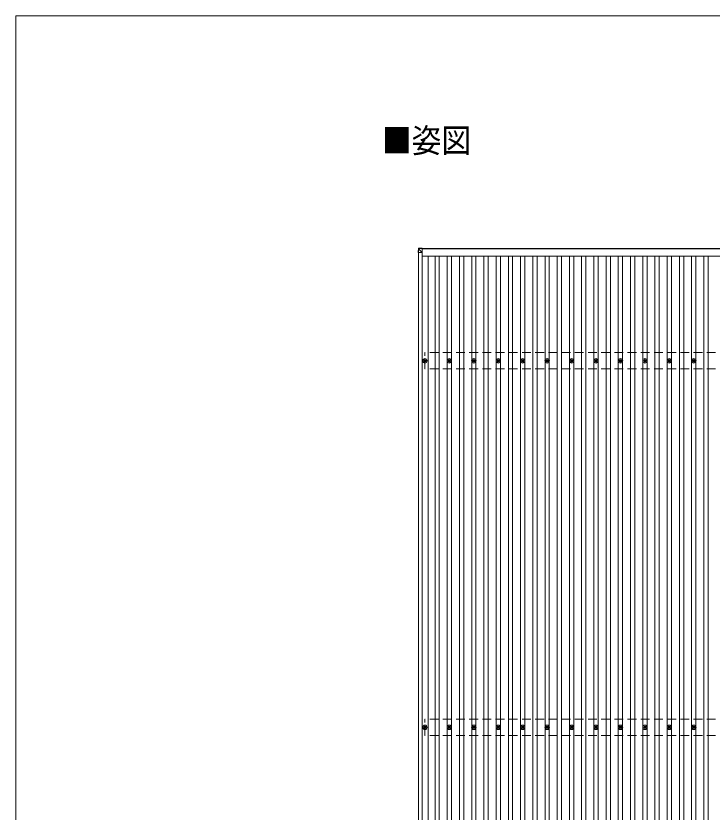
# Model space of a CAD drawing. Units: millimetres at full size, sheet at 1:60; details may follow other scales. Extents: x -16864 to 16864, y -11640 to 11640.
# Drawn here: x -16864 to -11168, y 5124 to 11640 of the extents above; entities that cross this region are included whole.
import ezdxf
from ezdxf.enums import TextEntityAlignment as Align

# ---------------------------------------------------------------- set-up
doc = ezdxf.new("R2010")
doc.units = ezdxf.units.MM
doc.header["$LTSCALE"] = 60
doc.linetypes.add('DASHED1', pattern=[1.8, 1.2, -0.6])
for name, color, linetype, lineweight in [('1-1', 2, 'Continuous', 9), ('1-2', 134, 'Continuous', 9), ('1-3', 5, 'Continuous', 5), ('1-4', 2, 'DASHED1', 9), ('1-5', 6, 'Continuous', 9), ('F-0', 7, 'Continuous', 9)]:
    doc.layers.add(name, color=color, linetype=linetype, lineweight=lineweight)
doc.layers.add('1-7', color=7, linetype='Continuous')
doc.styles.add('ＭＳ ゴシック', font='')
doc.styles.get('ＭＳ ゴシック').set_extended_font_data('MS Gothic')

msp = doc.modelspace()

# ---------------------------------------------------------------- linework, layer by layer
at = {"layer": '1-1'}
for p, q in [((-13538.73, 9737.94), (-8096.52, 9737.94)), ((-8096.52, 9733.34), (-13538.73, 9733.34)), ((-13569.22, 4340.09), (-13569.22, 9703.88)), ((-13540.22, 4340.09), (-13540.22, 9703.86)), ((-13540.22, 9674.52), (-8094.22, 9674.52)), ((-13490.72, -1043.06), (-13490.72, 9674.52))]:
    msp.add_line(p, q, dxfattribs=at)
at = {"layer": '1-2'}
for p, q in [((-13434.72, -1043.06), (-13434.72, 9674.52)), ((-13399.72, -1043.06), (-13399.72, 9674.52)), ((-13334.72, -1043.06), (-13334.72, 9674.52)), ((-13299.72, -1043.06), (-13299.72, 9674.52)), ((-13234.72, -1043.06), (-13234.72, 9674.52)), ((-13199.72, -1043.06), (-13199.72, 9674.52)), ((-13134.72, -1043.06), (-13134.72, 9674.52)), ((-13099.72, -1043.06), (-13099.72, 9674.52)), ((-13034.72, -1043.06), (-13034.72, 9674.52)), ((-12999.72, -1043.06), (-12999.72, 9674.52)), ((-12934.72, -1043.06), (-12934.72, 9674.52)), ((-12899.72, -1043.06), (-12899.72, 9674.52)), ((-12834.72, -1043.06), (-12834.72, 9674.52)), ((-12799.72, -1043.06), (-12799.72, 9674.52)), ((-12734.72, -1043.06), (-12734.72, 9674.52)), ((-12699.72, -1043.06), (-12699.72, 9674.52)), ((-12634.72, -1043.06), (-12634.72, 9674.52)), ((-12599.72, -1043.06), (-12599.72, 9674.52)), ((-12534.72, -1043.06), (-12534.72, 9674.52)), ((-12499.72, -1043.06), (-12499.72, 9674.52)), ((-12434.72, -1043.06), (-12434.72, 9674.52)), ((-12399.72, -1043.06), (-12399.72, 9674.52)), ((-12334.72, -1043.06), (-12334.72, 9674.52)), ((-12299.72, -1043.06), (-12299.72, 9674.52)), ((-12234.72, -1043.06), (-12234.72, 9674.52)), ((-12199.72, -1043.06), (-12199.72, 9674.52)), ((-12134.72, -1043.06), (-12134.72, 9674.52)), ((-12099.72, -1043.06), (-12099.72, 9674.52)), ((-12034.72, -1043.06), (-12034.72, 9674.52)), ((-11999.72, -1043.06), (-11999.72, 9674.52)), ((-11934.72, -1043.06), (-11934.72, 9674.52)), ((-11899.72, -1043.06), (-11899.72, 9674.52)), ((-11834.72, -1043.06), (-11834.72, 9674.52)), ((-11799.72, -1043.06), (-11799.72, 9674.52)), ((-11734.72, -1043.06), (-11734.72, 9674.52)), ((-11699.72, -1043.06), (-11699.72, 9674.52)), ((-11634.72, -1043.06), (-11634.72, 9674.52)), ((-11599.72, -1043.06), (-11599.72, 9674.52)), ((-11534.72, -1043.06), (-11534.72, 9674.52)), ((-11499.72, -1043.06), (-11499.72, 9674.52)), ((-11434.72, -1043.06), (-11434.72, 9674.52)), ((-11399.72, -1043.06), (-11399.72, 9674.52)), ((-11334.72, -1043.06), (-11334.72, 9674.52)), ((-11299.72, -1043.06), (-11299.72, 9674.52)), ((-11234.72, -1043.06), (-11234.72, 9674.52)), ((-11199.72, -1043.06), (-11199.72, 9674.52))]:
    msp.add_line(p, q, dxfattribs=at)
at = {"layer": '1-3'}
for p, q in [((-13527.22, 8819.41), (-13522.8, 8819.41)), ((-13527.22, 8819.41), (-13522.8, 8819.41)), ((-13527.22, 8815.91), (-13522.8, 8815.91)), ((-13527.22, 8815.91), (-13522.8, 8815.91)), ((-13518.97, 8827.66), (-13518.97, 8823.25)), ((-13518.97, 8827.66), (-13518.97, 8823.25)), ((-13518.97, 8812.08), (-13518.97, 8807.67)), ((-13518.97, 8812.08), (-13518.97, 8807.67)), ((-13515.47, 8827.66), (-13515.47, 8823.25)), ((-13515.47, 8827.66), (-13515.47, 8823.25)), ((-13515.47, 8812.08), (-13515.47, 8807.67)), ((-13515.47, 8812.08), (-13515.47, 8807.67)), ((-13511.64, 8819.41), (-13507.22, 8819.41)), ((-13511.64, 8819.41), (-13507.22, 8819.41)), ((-13511.64, 8815.91), (-13507.22, 8815.91)), ((-13511.64, 8815.91), (-13507.22, 8815.91)), ((-13327.22, 8819.41), (-13322.8, 8819.41)), ((-13327.22, 8815.91), (-13322.8, 8815.91)), ((-13318.97, 8827.66), (-13318.97, 8823.25)), ((-13318.97, 8812.08), (-13318.97, 8807.67)), ((-13315.47, 8827.66), (-13315.47, 8823.25)), ((-13315.47, 8812.08), (-13315.47, 8807.67)), ((-13311.64, 8819.41), (-13307.22, 8819.41)), ((-13311.64, 8815.91), (-13307.22, 8815.91)), ((-13127.22, 8819.41), (-13122.8, 8819.41)), ((-13127.22, 8815.91), (-13122.8, 8815.91)), ((-13118.97, 8827.66), (-13118.97, 8823.25)), ((-13118.97, 8812.08), (-13118.97, 8807.67)), ((-13115.47, 8827.66), (-13115.47, 8823.25)), ((-13115.47, 8812.08), (-13115.47, 8807.67)), ((-13111.64, 8819.41), (-13107.22, 8819.41)), ((-13111.64, 8815.91), (-13107.22, 8815.91)), ((-12927.22, 8819.41), (-12922.8, 8819.41)), ((-12927.22, 8815.91), (-12922.8, 8815.91)), ((-12918.97, 8827.66), (-12918.97, 8823.25)), ((-12918.97, 8812.08), (-12918.97, 8807.67)), ((-12915.47, 8827.66), (-12915.47, 8823.25)), ((-12915.47, 8812.08), (-12915.47, 8807.67)), ((-12911.64, 8819.41), (-12907.22, 8819.41)), ((-12911.64, 8815.91), (-12907.22, 8815.91)), ((-12727.22, 8819.41), (-12722.8, 8819.41)), ((-12727.22, 8815.91), (-12722.8, 8815.91)), ((-12718.97, 8827.66), (-12718.97, 8823.25)), ((-12718.97, 8812.08), (-12718.97, 8807.67)), ((-12715.47, 8827.66), (-12715.47, 8823.25)), ((-12715.47, 8812.08), (-12715.47, 8807.67)), ((-12711.64, 8819.41), (-12707.22, 8819.41)), ((-12711.64, 8815.91), (-12707.22, 8815.91)), ((-12527.22, 8819.41), (-12522.8, 8819.41)), ((-12527.22, 8815.91), (-12522.8, 8815.91)), ((-12518.97, 8827.66), (-12518.97, 8823.25)), ((-12518.97, 8812.08), (-12518.97, 8807.67)), ((-12515.47, 8827.66), (-12515.47, 8823.25)), ((-12515.47, 8812.08), (-12515.47, 8807.67)), ((-12511.64, 8819.41), (-12507.22, 8819.41)), ((-12511.64, 8815.91), (-12507.22, 8815.91)), ((-12327.22, 8819.41), (-12322.8, 8819.41)), ((-12327.22, 8815.91), (-12322.8, 8815.91)), ((-12318.97, 8827.66), (-12318.97, 8823.25)), ((-12318.97, 8812.08), (-12318.97, 8807.67)), ((-12315.47, 8827.66), (-12315.47, 8823.25)), ((-12315.47, 8812.08), (-12315.47, 8807.67)), ((-12311.64, 8819.41), (-12307.22, 8819.41)), ((-12311.64, 8815.91), (-12307.22, 8815.91)), ((-12127.22, 8819.41), (-12122.8, 8819.41)), ((-12127.22, 8815.91), (-12122.8, 8815.91)), ((-12118.97, 8827.66), (-12118.97, 8823.25)), ((-12118.97, 8812.08), (-12118.97, 8807.67)), ((-12115.47, 8827.66), (-12115.47, 8823.25)), ((-12115.47, 8812.08), (-12115.47, 8807.67)), ((-12111.64, 8819.41), (-12107.22, 8819.41)), ((-12111.64, 8815.91), (-12107.22, 8815.91)), ((-11927.22, 8819.41), (-11922.8, 8819.41)), ((-11927.22, 8815.91), (-11922.8, 8815.91)), ((-11918.97, 8827.66), (-11918.97, 8823.25)), ((-11918.97, 8812.08), (-11918.97, 8807.67)), ((-11915.47, 8827.66), (-11915.47, 8823.25)), ((-11915.47, 8812.08), (-11915.47, 8807.67)), ((-11911.64, 8819.41), (-11907.22, 8819.41)), ((-11911.64, 8815.91), (-11907.22, 8815.91)), ((-11727.22, 8819.41), (-11722.8, 8819.41)), ((-11727.22, 8815.91), (-11722.8, 8815.91)), ((-11718.97, 8827.66), (-11718.97, 8823.25)), ((-11718.97, 8812.08), (-11718.97, 8807.67)), ((-11715.47, 8827.66), (-11715.47, 8823.25)), ((-11715.47, 8812.08), (-11715.47, 8807.67)), ((-11711.64, 8819.41), (-11707.22, 8819.41)), ((-11711.64, 8815.91), (-11707.22, 8815.91)), ((-11527.22, 8819.41), (-11522.8, 8819.41)), ((-11527.22, 8815.91), (-11522.8, 8815.91)), ((-11518.97, 8827.66), (-11518.97, 8823.25)), ((-11518.97, 8812.08), (-11518.97, 8807.67)), ((-11515.47, 8827.66), (-11515.47, 8823.25)), ((-11515.47, 8812.08), (-11515.47, 8807.67)), ((-11511.64, 8819.41), (-11507.22, 8819.41)), ((-11511.64, 8815.91), (-11507.22, 8815.91)), ((-11327.22, 8819.41), (-11322.8, 8819.41)), ((-11327.22, 8815.91), (-11322.8, 8815.91)), ((-11318.97, 8827.66), (-11318.97, 8823.25)), ((-11318.97, 8812.08), (-11318.97, 8807.67)), ((-11315.47, 8827.66), (-11315.47, 8823.25)), ((-11315.47, 8812.08), (-11315.47, 8807.67)), ((-11311.64, 8819.41), (-11307.22, 8819.41)), ((-11311.64, 8815.91), (-11307.22, 8815.91)), ((-13527.22, 5819.41), (-13522.8, 5819.41)), ((-13527.22, 5819.41), (-13522.8, 5819.41)), ((-13527.22, 5815.91), (-13522.8, 5815.91)), ((-13527.22, 5815.91), (-13522.8, 5815.91)), ((-13518.97, 5827.66), (-13518.97, 5823.25)), ((-13518.97, 5827.66), (-13518.97, 5823.25)), ((-13518.97, 5812.08), (-13518.97, 5807.67)), ((-13518.97, 5812.08), (-13518.97, 5807.67)), ((-13515.47, 5827.66), (-13515.47, 5823.25)), ((-13515.47, 5827.66), (-13515.47, 5823.25)), ((-13515.47, 5812.08), (-13515.47, 5807.67)), ((-13515.47, 5812.08), (-13515.47, 5807.67)), ((-13511.64, 5819.41), (-13507.22, 5819.41)), ((-13511.64, 5819.41), (-13507.22, 5819.41)), ((-13511.64, 5815.91), (-13507.22, 5815.91)), ((-13511.64, 5815.91), (-13507.22, 5815.91)), ((-13327.22, 5819.41), (-13322.8, 5819.41)), ((-13327.22, 5815.91), (-13322.8, 5815.91)), ((-13318.97, 5827.66), (-13318.97, 5823.25)), ((-13318.97, 5812.08), (-13318.97, 5807.67)), ((-13315.47, 5827.66), (-13315.47, 5823.25)), ((-13315.47, 5812.08), (-13315.47, 5807.67)), ((-13311.64, 5819.41), (-13307.22, 5819.41)), ((-13311.64, 5815.91), (-13307.22, 5815.91)), ((-13127.22, 5819.41), (-13122.8, 5819.41)), ((-13127.22, 5815.91), (-13122.8, 5815.91)), ((-13118.97, 5827.66), (-13118.97, 5823.25)), ((-13118.97, 5812.08), (-13118.97, 5807.67)), ((-13115.47, 5827.66), (-13115.47, 5823.25)), ((-13115.47, 5812.08), (-13115.47, 5807.67)), ((-13111.64, 5819.41), (-13107.22, 5819.41)), ((-13111.64, 5815.91), (-13107.22, 5815.91)), ((-12927.22, 5819.41), (-12922.8, 5819.41)), ((-12927.22, 5815.91), (-12922.8, 5815.91)), ((-12918.97, 5827.66), (-12918.97, 5823.25)), ((-12918.97, 5812.08), (-12918.97, 5807.67)), ((-12915.47, 5827.66), (-12915.47, 5823.25)), ((-12915.47, 5812.08), (-12915.47, 5807.67)), ((-12911.64, 5819.41), (-12907.22, 5819.41)), ((-12911.64, 5815.91), (-12907.22, 5815.91)), ((-12727.22, 5819.41), (-12722.8, 5819.41)), ((-12727.22, 5815.91), (-12722.8, 5815.91)), ((-12718.97, 5827.66), (-12718.97, 5823.25)), ((-12718.97, 5812.08), (-12718.97, 5807.67)), ((-12715.47, 5827.66), (-12715.47, 5823.25)), ((-12715.47, 5812.08), (-12715.47, 5807.67)), ((-12711.64, 5819.41), (-12707.22, 5819.41)), ((-12711.64, 5815.91), (-12707.22, 5815.91)), ((-12527.22, 5819.41), (-12522.8, 5819.41)), ((-12527.22, 5815.91), (-12522.8, 5815.91)), ((-12518.97, 5827.66), (-12518.97, 5823.25)), ((-12518.97, 5812.08), (-12518.97, 5807.67)), ((-12515.47, 5827.66), (-12515.47, 5823.25)), ((-12515.47, 5812.08), (-12515.47, 5807.67)), ((-12511.64, 5819.41), (-12507.22, 5819.41)), ((-12511.64, 5815.91), (-12507.22, 5815.91)), ((-12327.22, 5819.41), (-12322.8, 5819.41)), ((-12327.22, 5815.91), (-12322.8, 5815.91)), ((-12318.97, 5827.66), (-12318.97, 5823.25)), ((-12318.97, 5812.08), (-12318.97, 5807.67)), ((-12315.47, 5827.66), (-12315.47, 5823.25)), ((-12315.47, 5812.08), (-12315.47, 5807.67)), ((-12311.64, 5819.41), (-12307.22, 5819.41)), ((-12311.64, 5815.91), (-12307.22, 5815.91)), ((-12127.22, 5819.41), (-12122.8, 5819.41)), ((-12127.22, 5815.91), (-12122.8, 5815.91)), ((-12118.97, 5827.66), (-12118.97, 5823.25)), ((-12118.97, 5812.08), (-12118.97, 5807.67)), ((-12115.47, 5827.66), (-12115.47, 5823.25)), ((-12115.47, 5812.08), (-12115.47, 5807.67)), ((-12111.64, 5819.41), (-12107.22, 5819.41)), ((-12111.64, 5815.91), (-12107.22, 5815.91)), ((-11927.22, 5819.41), (-11922.8, 5819.41)), ((-11927.22, 5815.91), (-11922.8, 5815.91)), ((-11918.97, 5827.66), (-11918.97, 5823.25)), ((-11918.97, 5812.08), (-11918.97, 5807.67)), ((-11915.47, 5827.66), (-11915.47, 5823.25)), ((-11915.47, 5812.08), (-11915.47, 5807.67)), ((-11911.64, 5819.41), (-11907.22, 5819.41)), ((-11911.64, 5815.91), (-11907.22, 5815.91)), ((-11727.22, 5819.41), (-11722.8, 5819.41)), ((-11727.22, 5815.91), (-11722.8, 5815.91)), ((-11718.97, 5827.66), (-11718.97, 5823.25)), ((-11718.97, 5812.08), (-11718.97, 5807.67)), ((-11715.47, 5827.66), (-11715.47, 5823.25)), ((-11715.47, 5812.08), (-11715.47, 5807.67)), ((-11711.64, 5819.41), (-11707.22, 5819.41)), ((-11711.64, 5815.91), (-11707.22, 5815.91)), ((-11527.22, 5819.41), (-11522.8, 5819.41)), ((-11527.22, 5815.91), (-11522.8, 5815.91)), ((-11518.97, 5827.66), (-11518.97, 5823.25)), ((-11518.97, 5812.08), (-11518.97, 5807.67)), ((-11515.47, 5827.66), (-11515.47, 5823.25)), ((-11515.47, 5812.08), (-11515.47, 5807.67)), ((-11511.64, 5819.41), (-11507.22, 5819.41)), ((-11511.64, 5815.91), (-11507.22, 5815.91)), ((-11327.22, 5819.41), (-11322.8, 5819.41)), ((-11327.22, 5815.91), (-11322.8, 5815.91)), ((-11318.97, 5827.66), (-11318.97, 5823.25)), ((-11318.97, 5812.08), (-11318.97, 5807.67)), ((-11315.47, 5827.66), (-11315.47, 5823.25)), ((-11315.47, 5812.08), (-11315.47, 5807.67)), ((-11311.64, 5819.41), (-11307.22, 5819.41)), ((-11311.64, 5815.91), (-11307.22, 5815.91))]:
    msp.add_line(p, q, dxfattribs=at)
for centre, radius in [((-13517.22, 8817.66), 18.25), ((-13517.22, 8817.66), 18.25), ((-13517.22, 8817.66), 10.15), ((-13517.22, 8817.66), 10.15), ((-13517.22, 8817.66), 5.85), ((-13517.22, 8817.66), 5.85), ((-13517.22, 8817.66), 5.25), ((-13517.22, 8817.66), 5.25), ((-13317.22, 8817.66), 18.25), ((-13317.22, 8817.66), 10.15), ((-13317.22, 8817.66), 5.85), ((-13317.22, 8817.66), 5.25), ((-13117.22, 8817.66), 18.25), ((-13117.22, 8817.66), 10.15), ((-13117.22, 8817.66), 5.85), ((-13117.22, 8817.66), 5.25), ((-12917.22, 8817.66), 18.25), ((-12917.22, 8817.66), 10.15), ((-12917.22, 8817.66), 5.85), ((-12917.22, 8817.66), 5.25), ((-12717.22, 8817.66), 18.25), ((-12717.22, 8817.66), 10.15), ((-12717.22, 8817.66), 5.85), ((-12717.22, 8817.66), 5.25), ((-12517.22, 8817.66), 18.25), ((-12517.22, 8817.66), 10.15), ((-12517.22, 8817.66), 5.85), ((-12517.22, 8817.66), 5.25), ((-12317.22, 8817.66), 18.25), ((-12317.22, 8817.66), 10.15), ((-12317.22, 8817.66), 5.85), ((-12317.22, 8817.66), 5.25), ((-12117.22, 8817.66), 18.25), ((-12117.22, 8817.66), 10.15), ((-12117.22, 8817.66), 5.85), ((-12117.22, 8817.66), 5.25), ((-11917.22, 8817.66), 18.25), ((-11917.22, 8817.66), 10.15), ((-11917.22, 8817.66), 5.85), ((-11917.22, 8817.66), 5.25), ((-11717.22, 8817.66), 18.25), ((-11717.22, 8817.66), 10.15), ((-11717.22, 8817.66), 5.85), ((-11717.22, 8817.66), 5.25), ((-11517.22, 8817.66), 18.25), ((-11517.22, 8817.66), 10.15), ((-11517.22, 8817.66), 5.85), ((-11517.22, 8817.66), 5.25), ((-11317.22, 8817.66), 18.25), ((-11317.22, 8817.66), 10.15), ((-11317.22, 8817.66), 5.85), ((-11317.22, 8817.66), 5.25), ((-13517.22, 5817.66), 18.25), ((-13517.22, 5817.66), 18.25), ((-13517.22, 5817.66), 10.15), ((-13517.22, 5817.66), 10.15), ((-13517.22, 5817.66), 5.85), ((-13517.22, 5817.66), 5.85), ((-13517.22, 5817.66), 5.25), ((-13517.22, 5817.66), 5.25), ((-13317.22, 5817.66), 18.25), ((-13317.22, 5817.66), 10.15), ((-13317.22, 5817.66), 5.85), ((-13317.22, 5817.66), 5.25), ((-13117.22, 5817.66), 18.25), ((-13117.22, 5817.66), 10.15), ((-13117.22, 5817.66), 5.85), ((-13117.22, 5817.66), 5.25), ((-12917.22, 5817.66), 18.25), ((-12917.22, 5817.66), 10.15), ((-12917.22, 5817.66), 5.85), ((-12917.22, 5817.66), 5.25), ((-12717.22, 5817.66), 18.25), ((-12717.22, 5817.66), 10.15), ((-12717.22, 5817.66), 5.85), ((-12717.22, 5817.66), 5.25), ((-12517.22, 5817.66), 18.25), ((-12517.22, 5817.66), 10.15), ((-12517.22, 5817.66), 5.85), ((-12517.22, 5817.66), 5.25), ((-12317.22, 5817.66), 18.25), ((-12317.22, 5817.66), 10.15), ((-12317.22, 5817.66), 5.85), ((-12317.22, 5817.66), 5.25), ((-12117.22, 5817.66), 18.25), ((-12117.22, 5817.66), 10.15), ((-12117.22, 5817.66), 5.85), ((-12117.22, 5817.66), 5.25), ((-11917.22, 5817.66), 18.25), ((-11917.22, 5817.66), 10.15), ((-11917.22, 5817.66), 5.85), ((-11917.22, 5817.66), 5.25), ((-11717.22, 5817.66), 18.25), ((-11717.22, 5817.66), 10.15), ((-11717.22, 5817.66), 5.85), ((-11717.22, 5817.66), 5.25), ((-11517.22, 5817.66), 18.25), ((-11517.22, 5817.66), 10.15), ((-11517.22, 5817.66), 5.85), ((-11517.22, 5817.66), 5.25), ((-11317.22, 5817.66), 18.25), ((-11317.22, 5817.66), 10.15), ((-11317.22, 5817.66), 5.85), ((-11317.22, 5817.66), 5.25)]:
    msp.add_circle(centre, radius, dxfattribs=at)
at = {"layer": '1-4'}
for p, q in [((-13517.22, 8750.66), (-13517.22, 8884.66)), ((-8114.47, 8884.66), (-13517.22, 8884.66)), ((-8114.47, 8750.66), (-13517.22, 8750.66)), ((-13517.22, 5750.66), (-13517.22, 5884.66)), ((-8114.47, 5884.66), (-13517.22, 5884.66)), ((-8114.47, 5750.66), (-13517.22, 5750.66))]:
    msp.add_line(p, q, dxfattribs=at)
at = {"layer": '1-5'}
for p, q in [((-13573.03, 9703.91), (-13571.16, 9734.46)), ((-13571.16, 9734.46), (-13571.16, 9736.5)), ((-13569.27, 9734.31), (-13571.13, 9703.88)), ((-13538.73, 9740.27), (-13569.29, 9738.38)), ((-13569.29, 9738.38), (-13569.29, 9736.34)), ((-13569.29, 9736.34), (-13538.73, 9738.21)), ((-13569.17, 9734.32), (-13569.27, 9734.31)), ((-13538.73, 9736.28), (-13569.22, 9734.41)), ((-13538.73, 9703.86), (-13569.17, 9734.32)), ((-13538.73, 9740.27), (-13538.73, 9738.21)), ((-13538.73, 9738.21), (-13538.73, 9736.28)), ((-13538.73, 9736.28), (-13538.73, 9703.86)), ((-13571.13, 9703.88), (-13538.73, 9703.86))]:
    msp.add_line(p, q, dxfattribs=at)
msp.add_lwpolyline([(-13571.16, 9736.5), (-13573.03, 9705.98), (-13573.03, 9703.91)], dxfattribs=at)
for centre, radius, start, end in [((-13569.17, 9734.34), 2, 93.49707, 176.49707), ((-13568.1, 9761.01), 26.72, 263.41108, 267.48081), ((-13559.37, 9735.41), 9.96, 174.66252, 186.32369)]:
    msp.add_arc(centre, radius, start, end, dxfattribs=at)
for centre, major_axis, ratio, start_param, end_param in [((-13569.17, 9736.38), (-1.89, -0.66), 0.999297, 4.4375618, 5.8861851), ((-13569.17, 9734.34), (-0.12, 2), 0.02541, 0.0142951, 1.5328293), ((-13533.16, 9736.51), (-36.07, -2.1), 0.055318, 0.000085, 0.0491521), ((-13571.03, 9703.91), (-2, 0), 0.014285, 0, 1.5185342)]:
    msp.add_ellipse(centre, major_axis=major_axis, ratio=ratio, start_param=start_param, end_param=end_param, dxfattribs=at)
at = {"layer": 'F-0', "color": 5, "lineweight": 5}
for q in [(-16864.12, -11640), (16015.88, 11640)]:
    msp.add_line((-16864.12, 11640), q, dxfattribs=at)

# ---------------------------------------------------------------- texts
at = {"layer": '1-7', "style": 'ＭＳ ゴシック', "width": 0.9}
msp.add_text('■姿図', height=197.9, dxfattribs=at).set_placement((-13868.67, 10461.94), align=Align.BOTTOM_LEFT)

doc.saveas('drawing.dxf')
